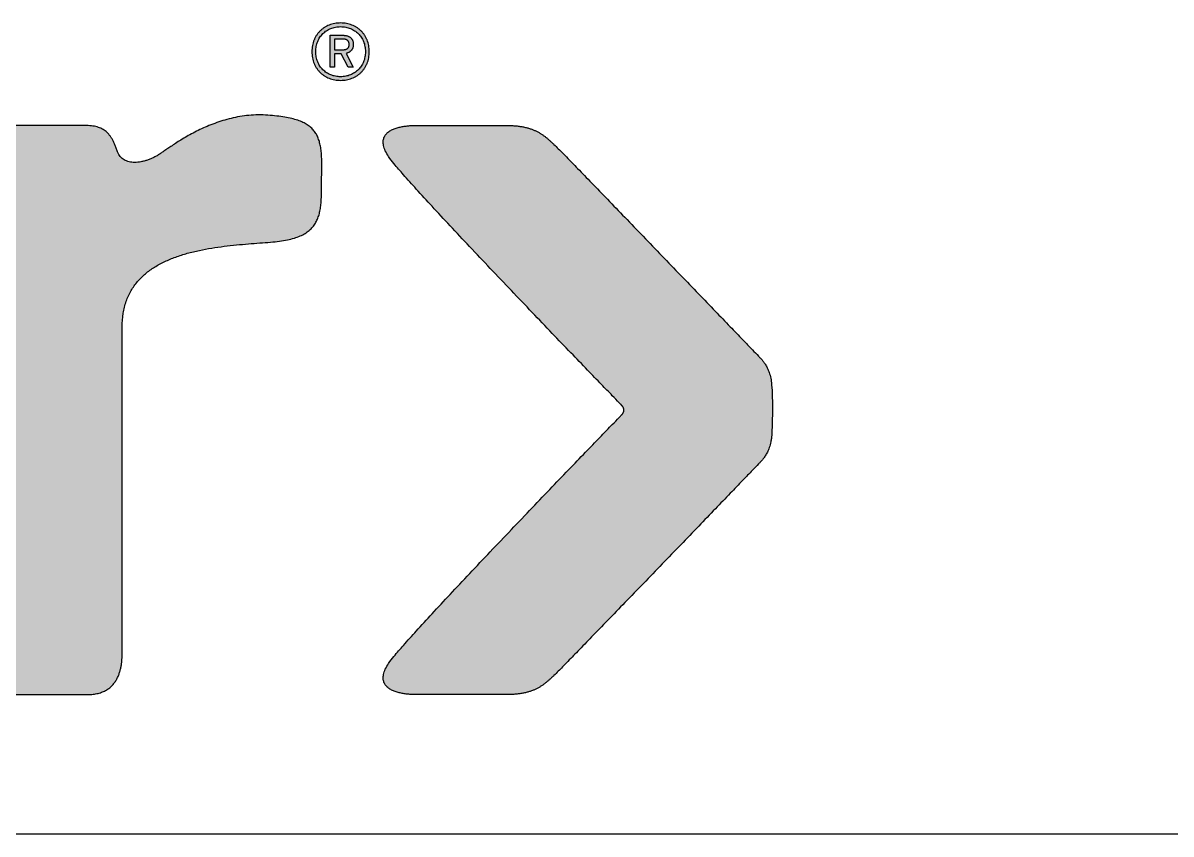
# Model space of a CAD drawing. Header units: millimetres. Extents: x -2404 to 6316, y -1750 to 2455.
# Drawn here: x 5592.4 to 5759.9, y -1170.7 to -1052.3 of the extents above; entities that cross this region are included whole.
import ezdxf

# ---------------------------------------------------------------- set-up
doc = ezdxf.new("R2010")
doc.units = ezdxf.units.MM
doc.header["$LTSCALE"] = 50
for name, color, linetype in [('CARIMBO', 7, 'Continuous'), ('CB', 7, 'Continuous'), ('logo', 10, 'Continuous')]:
    doc.layers.add(name, color=color, linetype=linetype)

# ---------------------------------------------------------------- blocks, each defined once
blk = doc.blocks.new('logo skr')
at = {"layer": 'logo'}
h = blk.add_hatch(color=7, dxfattribs=at)
edge = h.paths.add_edge_path()
edge.add_spline(control_points=[(11.2897, 4.9101), (11.2815, 4.9103), (11.2653, 4.9107), (11.2415, 4.9141), (11.2186, 4.9194), (11.1967, 4.9268), (11.1761, 4.936), (11.1567, 4.9472), (11.1386, 4.9601), (11.122, 4.9748), (11.107, 4.9911), (11.0937, 5.009), (11.0821, 5.0284), (11.0724, 5.0492), (11.0647, 5.0714), (11.0591, 5.0948), (11.0557, 5.1195), (11.0545, 5.1449), (11.0557, 5.1703), (11.0591, 5.1949), (11.0647, 5.2184), (11.0724, 5.2406), (11.0821, 5.2614), (11.0937, 5.2808), (11.107, 5.2987), (11.122, 5.315), (11.1386, 5.3296), (11.1567, 5.3426), (11.1761, 5.3537), (11.1967, 5.363), (11.2186, 5.3704), (11.2414, 5.3757), (11.2653, 5.379), (11.2897, 5.38), (11.3141, 5.379), (11.338, 5.3757), (11.3608, 5.3704), (11.3826, 5.363), (11.4033, 5.3537), (11.4227, 5.3426), (11.4408, 5.3296), (11.4574, 5.315), (11.4723, 5.2987), (11.4857, 5.2808), (11.4973, 5.2614), (11.507, 5.2406), (11.5146, 5.2184), (11.5203, 5.1949), (11.5237, 5.1703), (11.5249, 5.1449), (11.5237, 5.1195), (11.5203, 5.0948), (11.5147, 5.0714), (11.507, 5.0492), (11.4973, 5.0284), (11.4857, 5.009), (11.4724, 4.9911), (11.4573, 4.9748), (11.4408, 4.9601), (11.4227, 4.9472), (11.4033, 4.936), (11.3826, 4.9267), (11.3608, 4.9194), (11.33, 4.912), (11.3059, 4.9109), (11.2897, 4.9101)], knot_values=[0, 0, 0, 0, 0.024646, 0.048639, 0.072063, 0.095026, 0.117624, 0.139935, 0.162071, 0.184143, 0.206237, 0.228485, 0.250986, 0.27387, 0.297253, 0.321281, 0.346081, 0.371792, 0.397488, 0.422288, 0.446308, 0.469706, 0.492575, 0.515083, 0.537324, 0.559431, 0.581487, 0.603627, 0.625938, 0.648543, 0.671501, 0.694928, 0.718921, 0.743568, 0.768192, 0.792161, 0.815581, 0.838539, 0.861122, 0.883433, 0.905573, 0.927641, 0.949737, 0.971982, 0.994483, 1.017359, 1.040752, 1.064775, 1.089575, 1.115272, 1.140984, 1.165784, 1.189815, 1.213193, 1.236083, 1.258577, 1.280829, 1.302913, 1.324996, 1.347132, 1.369443, 1.39202, 1.414982, 1.438399, 1.48694, 1.48694, 1.48694, 1.48694], degree=3, periodic=0)
edge = h.paths.add_edge_path(flags=16)
edge.add_spline(control_points=[(11.2897, 5.3498), (11.2826, 5.3496), (11.2686, 5.3492), (11.248, 5.3462), (11.2283, 5.3416), (11.2094, 5.3351), (11.1915, 5.3269), (11.1748, 5.3171), (11.1592, 5.3058), (11.1448, 5.2929), (11.1319, 5.2786), (11.1203, 5.263), (11.1103, 5.2461), (11.1019, 5.2279), (11.0952, 5.2086), (11.0904, 5.1883), (11.0874, 5.1669), (11.0865, 5.1449), (11.0874, 5.1229), (11.0904, 5.1015), (11.0952, 5.0811), (11.1019, 5.0619), (11.1103, 5.0437), (11.1203, 5.0268), (11.1318, 5.0112), (11.1448, 4.9969), (11.1592, 4.984), (11.1748, 4.9727), (11.1915, 4.9628), (11.2094, 4.9547), (11.2283, 4.9482), (11.248, 4.9435), (11.2686, 4.9406), (11.2897, 4.9397), (11.3108, 4.9406), (11.3314, 4.9435), (11.3511, 4.9482), (11.37, 4.9547), (11.3879, 4.9628), (11.4046, 4.9727), (11.4202, 4.984), (11.4346, 4.9969), (11.4475, 5.0112), (11.4591, 5.0268), (11.4691, 5.0437), (11.4775, 5.0618), (11.4841, 5.0811), (11.489, 5.1015), (11.492, 5.1229), (11.493, 5.1449), (11.492, 5.1669), (11.489, 5.1883), (11.4841, 5.2086), (11.4775, 5.2279), (11.4691, 5.2461), (11.4591, 5.263), (11.4475, 5.2786), (11.4346, 5.2929), (11.4202, 5.3058), (11.4046, 5.3171), (11.3879, 5.3269), (11.37, 5.3351), (11.3511, 5.3415), (11.3245, 5.3481), (11.3037, 5.3491), (11.2897, 5.3498)], knot_values=[0, 0, 0, 0, 0.021282, 0.04201, 0.062272, 0.082142, 0.101733, 0.121089, 0.14033, 0.159517, 0.178759, 0.198128, 0.217723, 0.237632, 0.257977, 0.27884, 0.300347, 0.322598, 0.344865, 0.366372, 0.387243, 0.407573, 0.427489, 0.447078, 0.466447, 0.485682, 0.504875, 0.524116, 0.543476, 0.56306, 0.582936, 0.603195, 0.623923, 0.645205, 0.666463, 0.687175, 0.707419, 0.72731, 0.746879, 0.766246, 0.785488, 0.804686, 0.823911, 0.84328, 0.862869, 0.882791, 0.903113, 0.923988, 0.945495, 0.967763, 0.990014, 1.011522, 1.032388, 1.052725, 1.07264, 1.092236, 1.111605, 1.130836, 1.150029, 1.16927, 1.188633, 1.208209, 1.228095, 1.248341, 1.290266, 1.290266, 1.290266, 1.290266], degree=3, periodic=0)
edge = h.paths.add_edge_path(flags=0)
edge.add_line((11.3145, 5.2481), (11.3085, 5.2483))
edge.add_line((11.3085, 5.2483), (11.2396, 5.2483))
edge.add_line((11.2396, 5.2483), (11.2396, 5.1605))
edge.add_line((11.2396, 5.1605), (11.3046, 5.1605))
edge = h.paths.add_edge_path(flags=0)
edge.add_line((11.3406, 5.1324), (11.3339, 5.1306))
edge.add_line((11.3339, 5.1306), (11.3918, 5.0194))
edge.add_line((11.3918, 5.0194), (11.3515, 5.0194))
edge.add_line((11.3515, 5.0194), (11.2955, 5.128))
edge.add_line((11.2955, 5.128), (11.2396, 5.128))
edge.add_line((11.2396, 5.128), (11.2396, 5.0194))
edge.add_line((11.2396, 5.0194), (11.2051, 5.0194))
edge.add_line((11.2051, 5.0194), (11.2051, 5.2789))
edge.add_line((11.2051, 5.2789), (11.3105, 5.2789))
edge.add_spline(control_points=[(11.3105, 5.2789), (11.3134, 5.2788), (11.3191, 5.2787), (11.3274, 5.2779), (11.3355, 5.2765), (11.3432, 5.2745), (11.3505, 5.272), (11.3574, 5.2689), (11.3638, 5.2652), (11.3698, 5.2609), (11.3751, 5.2559), (11.3799, 5.2504), (11.384, 5.2442), (11.3875, 5.2374), (11.3903, 5.23), (11.3923, 5.2219), (11.3935, 5.2132), (11.3939, 5.2048), (11.3936, 5.197), (11.3928, 5.1901), (11.3915, 5.1836), (11.3896, 5.1773), (11.3873, 5.1714), (11.3845, 5.1659), (11.3813, 5.1607), (11.3776, 5.1558), (11.3734, 5.1513), (11.3689, 5.1472), (11.364, 5.1434), (11.3586, 5.14), (11.353, 5.1371), (11.3469, 5.1344), (11.3427, 5.1331), (11.3406, 5.1324)], knot_values=[0, 0, 0, 0, 0.008642, 0.017053, 0.02522, 0.033167, 0.040892, 0.048429, 0.055825, 0.063106, 0.07035, 0.077624, 0.085012, 0.092591, 0.100471, 0.108737, 0.117478, 0.126787, 0.133966, 0.140864, 0.147539, 0.154007, 0.160331, 0.166536, 0.172662, 0.178736, 0.184839, 0.190953, 0.19715, 0.203415, 0.209832, 0.216382, 0.223103, 0.223103, 0.223103, 0.223103], degree=3, periodic=0)
edge = h.paths.add_edge_path(flags=0)
edge.add_spline(control_points=[(11.3046, 5.1605), (11.3069, 5.1605), (11.3112, 5.1606), (11.3175, 5.1611), (11.3233, 5.1619), (11.3287, 5.163), (11.3337, 5.1645), (11.3382, 5.1663), (11.3422, 5.1685), (11.3459, 5.171), (11.3491, 5.1739), (11.3518, 5.1771), (11.3542, 5.1807), (11.356, 5.1847), (11.3575, 5.189), (11.3585, 5.1937), (11.3591, 5.1988), (11.3593, 5.204), (11.3591, 5.2093), (11.3585, 5.2143), (11.3575, 5.219), (11.356, 5.2233), (11.3541, 5.2273), (11.3519, 5.231), (11.3492, 5.2343), (11.3462, 5.2373), (11.3427, 5.2398), (11.3389, 5.2421), (11.3347, 5.244), (11.3301, 5.2456), (11.3252, 5.2468), (11.32, 5.2477), (11.3163, 5.248), (11.3145, 5.2481)], knot_values=[0, 0, 0, 0, 0.006726, 0.013013, 0.018879, 0.024378, 0.029515, 0.034351, 0.038927, 0.043333, 0.047581, 0.051803, 0.056047, 0.060421, 0.064953, 0.069744, 0.074822, 0.080259, 0.085571, 0.090596, 0.09535, 0.099902, 0.104283, 0.108562, 0.112784, 0.11701, 0.1213, 0.125723, 0.130307, 0.135101, 0.140146, 0.145464, 0.151079, 0.151079, 0.151079, 0.151079], degree=3, periodic=0)
h = blk.add_hatch(color=7, dxfattribs=at)
edge = h.paths.add_edge_path()
edge.add_spline(control_points=[(11.1374, 4.1624), (11.1373, 4.1809), (11.1372, 4.2167), (11.1358, 4.2682), (11.1327, 4.3158), (11.1274, 4.3595), (11.1193, 4.3995), (11.108, 4.4359), (11.0926, 4.469), (11.0727, 4.4987), (11.0477, 4.525), (11.0171, 4.548), (10.9807, 4.5677), (10.9378, 4.5846), (10.8881, 4.5986), (10.8309, 4.61), (10.7657, 4.6188), (10.6934, 4.6257), (10.617, 4.6284), (10.5404, 4.6244), (10.4663, 4.6147), (10.3948, 4.6002), (10.3261, 4.5815), (10.2604, 4.5593), (10.198, 4.5345), (10.139, 4.5077), (10.0837, 4.4797), (10.0321, 4.4512), (9.9847, 4.423), (9.9415, 4.3957), (9.9028, 4.3701), (9.8688, 4.347), (9.8397, 4.3269), (9.8136, 4.3095), (9.789, 4.2934), (9.7633, 4.2795), (9.7371, 4.2674), (9.7106, 4.2573), (9.6841, 4.2493), (9.6578, 4.2434), (9.632, 4.2398), (9.607, 4.2386), (9.5829, 4.2398), (9.5601, 4.2435), (9.5389, 4.2499), (9.5194, 4.2591), (9.502, 4.2712), (9.487, 4.2863), (9.4745, 4.3045), (9.4647, 4.3284), (9.4559, 4.3554), (9.4446, 4.3832), (9.433, 4.4084), (9.421, 4.431), (9.4082, 4.4511), (9.3946, 4.4689), (9.38, 4.4844), (9.3643, 4.4978), (9.3473, 4.5092), (9.3289, 4.5186), (9.309, 4.5262), (9.2874, 4.5322), (9.2641, 4.5365), (9.2389, 4.5395), (9.2117, 4.5411), (9.1805, 4.5415), (9.1467, 4.5414), (9.1115, 4.5414), (9.0779, 4.5414), (9.0455, 4.5414), (9.014, 4.5414), (8.983, 4.5414), (8.9523, 4.5414), (8.9216, 4.5414), (8.8904, 4.5414), (8.8586, 4.5414), (8.8257, 4.5414), (8.7914, 4.5414), (8.7555, 4.5414), (8.7176, 4.5415), (8.6774, 4.5413), (8.6358, 4.5419), (8.5946, 4.54), (8.5563, 4.5325), (8.5221, 4.5208), (8.4918, 4.5051), (8.4651, 4.4862), (8.4419, 4.4645), (8.4219, 4.4407), (8.4049, 4.4151), (8.3908, 4.3884), (8.3792, 4.3611), (8.3699, 4.3336), (8.3628, 4.3066), (8.3576, 4.2804), (8.3542, 4.2557), (8.3522, 4.2328), (8.3515, 4.1977), (8.3521, 4.1239), (8.3516, 3.9883), (8.3519, 3.7864), (8.3518, 3.5295), (8.3518, 3.2287), (8.3519, 2.8954), (8.3519, 2.5407), (8.3519, 2.176), (8.3519, 1.8125), (8.352, 1.4614), (8.352, 1.1341), (8.352, 0.8417), (8.3521, 0.5955), (8.3519, 0.4068), (8.3523, 0.2868), (8.3519, 0.2241), (8.3525, 0.195), (8.3544, 0.1721), (8.3577, 0.1472), (8.3627, 0.1209), (8.3696, 0.0937), (8.3787, 0.066), (8.39, 0.0385), (8.404, 0.0116), (8.4207, -0.0141), (8.4404, -0.0382), (8.4634, -0.0601), (8.49, -0.0791), (8.5201, -0.0949), (8.5543, -0.1068), (8.5924, -0.1143), (8.6337, -0.1162), (8.6759, -0.1157), (8.7173, -0.1158), (8.7571, -0.1158), (8.7955, -0.1158), (8.8326, -0.1158), (8.8687, -0.1158), (8.9041, -0.1158), (8.9388, -0.1158), (8.9731, -0.1158), (9.0073, -0.1158), (9.0415, -0.1158), (9.076, -0.1158), (9.1109, -0.1158), (9.1464, -0.1158), (9.1828, -0.1157), (9.2229, -0.1161), (9.2647, -0.1144), (9.3061, -0.107), (9.3426, -0.0953), (9.3743, -0.0796), (9.4017, -0.0607), (9.4248, -0.0389), (9.4442, -0.0149), (9.4601, 0.0108), (9.4729, 0.0376), (9.4829, 0.0651), (9.4905, 0.0928), (9.496, 0.12), (9.4997, 0.1465), (9.502, 0.1715), (9.5032, 0.1947), (9.5035, 0.2343), (9.5033, 0.2938), (9.5034, 0.3762), (9.5033, 0.4651), (9.5033, 0.5586), (9.5033, 0.6551), (9.5033, 0.7526), (9.5033, 0.8493), (9.5033, 0.9435), (9.5033, 1.0333), (9.5033, 1.117), (9.5033, 1.1926), (9.5033, 1.2585), (9.5033, 1.3127), (9.5033, 1.3535), (9.5033, 1.3791), (9.5033, 1.3962), (9.5033, 1.4198), (9.5033, 1.464), (9.5033, 1.5335), (9.5033, 1.6243), (9.5033, 1.7322), (9.5033, 1.8532), (9.5032, 1.9832), (9.5032, 2.1181), (9.5032, 2.2537), (9.5032, 2.386), (9.5032, 2.5109), (9.5032, 2.6244), (9.5032, 2.7222), (9.5032, 2.8003), (9.5033, 2.8547), (9.5031, 2.9201), (9.5082, 3.0011), (9.5334, 3.1018), (9.5736, 3.1898), (9.6275, 3.2655), (9.693, 3.33), (9.7682, 3.3842), (9.8516, 3.4292), (9.9416, 3.4662), (10.0366, 3.4961), (10.1352, 3.5199), (10.2358, 3.5385), (10.3368, 3.5529), (10.4367, 3.5639), (10.534, 3.5724), (10.6271, 3.5795), (10.7123, 3.5854), (10.7879, 3.5927), (10.853, 3.6037), (10.9095, 3.6179), (10.9581, 3.6355), (10.9993, 3.6565), (11.0337, 3.6809), (11.0618, 3.7088), (11.0841, 3.7398), (11.1013, 3.774), (11.114, 3.8112), (11.123, 3.8512), (11.1289, 3.8943), (11.1323, 3.9402), (11.134, 3.989), (11.1343, 4.0226), (11.1344, 4.0398)], knot_values=[0, 0, 0, 0, 0.027839, 0.053599, 0.077371, 0.099299, 0.119572, 0.138494, 0.15647, 0.174043, 0.191868, 0.210665, 0.231135, 0.253915, 0.279569, 0.308564, 0.341324, 0.378206, 0.417512, 0.455767, 0.493108, 0.52957, 0.56517, 0.599832, 0.63346, 0.665894, 0.69698, 0.726476, 0.75417, 0.779792, 0.803091, 0.823767, 0.841542, 0.85611, 0.870854, 0.885484, 0.899932, 0.914122, 0.927991, 0.941463, 0.954486, 0.967008, 0.979024, 0.990522, 1.001559, 1.012227, 1.022701, 1.033205, 1.044025, 1.055497, 1.071735, 1.086701, 1.100492, 1.113242, 1.125094, 1.136211, 1.146786, 1.157019, 1.167142, 1.177383, 1.187952, 1.199045, 1.210839, 1.223473, 1.237083, 1.251767, 1.270235, 1.287771, 1.304542, 1.320692, 1.336401, 1.351818, 1.367109, 1.382432, 1.397956, 1.41383, 1.43022, 1.447283, 1.465188, 1.484086, 1.504145, 1.525515, 1.546571, 1.565839, 1.583746, 1.600649, 1.616882, 1.632666, 1.648169, 1.663464, 1.678574, 1.693433, 1.707951, 1.72198, 1.735378, 1.747935, 1.75946, 1.769732, 1.800594, 1.870239, 1.973051, 2.103401, 2.255669, 2.424216, 2.603421, 2.787649, 2.971287, 3.148696, 3.314251, 3.462322, 3.587291, 3.683515, 3.745377, 3.767243, 3.777542, 3.7891, 3.801711, 3.815154, 3.829247, 3.843816, 3.858722, 3.873864, 3.889185, 3.904694, 3.920467, 3.936664, 3.953536, 3.971399, 3.990635, 4.011675, 4.033266, 4.053939, 4.073794, 4.092939, 4.111471, 4.129502, 4.147128, 4.164467, 4.181605, 4.198656, 4.215723, 4.232916, 4.250325, 4.268069, 4.286242, 4.304955, 4.328129, 4.348956, 4.367886, 4.385378, 4.401825, 4.417587, 4.432907, 4.447962, 4.462805, 4.477442, 4.491801, 4.505761, 4.519153, 4.531796, 4.543464, 4.553937, 4.591264, 4.632752, 4.677489, 4.724571, 4.773083, 4.822138, 4.870815, 4.918217, 4.96343, 5.005556, 5.043682, 5.07691, 5.104327, 5.125036, 5.138126, 5.142693, 5.150733, 5.1735, 5.208937, 5.255012, 5.309658, 5.370843, 5.436512, 5.50463, 5.573126, 5.639973, 5.703115, 5.760512, 5.810107, 5.849863, 5.877725, 5.89165, 5.947971, 5.998948, 6.046447, 6.0922, 6.137597, 6.18364, 6.230869, 6.279475, 6.329332, 6.380153, 6.431454, 6.482682, 6.53317, 6.582244, 6.629158, 6.673178, 6.710354, 6.743164, 6.77208, 6.797651, 6.820466, 6.841231, 6.86066, 6.879499, 6.898374, 6.917837, 6.938261, 6.959904, 6.982893, 7.007319, 7.033192, 7.033192, 7.033192, 7.033192], degree=3, periodic=0)
edge.add_line((11.1344, 4.0398), (11.1345, 4.0944))
edge.add_line((11.1345, 4.0944), (11.1374, 4.1624))
at = {"layer": 'logo', "linetype": 'Continuous', "lineweight": 0, "true_color": 0x007ac9}
h = blk.add_hatch(color=152, dxfattribs=at)
edge = h.paths.add_edge_path()
edge.add_spline(control_points=[(14.8159, 2.0357), (14.8204, 2.1638), (14.8253, 2.3012), (14.812, 2.4465), (14.8075, 2.4724), (14.8018, 2.4964), (14.7949, 2.5184), (14.7873, 2.5385), (14.7792, 2.5566), (14.7708, 2.5729), (14.7624, 2.5871), (14.7543, 2.5995), (14.7467, 2.61), (14.74, 2.6186), (14.7342, 2.6252), (14.7298, 2.63), (14.727, 2.6328), (14.7195, 2.64), (14.6969, 2.6647), (14.6472, 2.7153), (14.5701, 2.7961), (14.4688, 2.9013), (14.3485, 3.0265), (14.2134, 3.167), (14.0681, 3.318), (13.9172, 3.4748), (13.765, 3.6327), (13.6162, 3.7871), (13.4753, 3.9331), (13.3467, 4.0661), (13.235, 4.1814), (13.1448, 4.2742), (13.0804, 4.3398), (13.0407, 4.3801), (13.0163, 4.4027), (12.9981, 4.4193), (12.9799, 4.4349), (12.9615, 4.4497), (12.9426, 4.4635), (12.923, 4.4764), (12.9026, 4.4882), (12.881, 4.499), (12.858, 4.5087), (12.8335, 4.5172), (12.8071, 4.5244), (12.7787, 4.5305), (12.748, 4.5352), (12.7149, 4.5387), (12.679, 4.5408), (12.6397, 4.5413), (12.596, 4.5411), (12.5474, 4.5412), (12.4944, 4.5412), (12.4382, 4.5412), (12.3798, 4.5412), (12.3205, 4.5412), (12.2614, 4.5412), (12.2037, 4.5412), (12.1485, 4.5412), (12.097, 4.5412), (12.0502, 4.5412), (12.0095, 4.5412), (11.9759, 4.5412), (11.9506, 4.5411), (11.9347, 4.5412), (11.9258, 4.5411), (11.918, 4.5415), (11.9054, 4.5416), (11.8858, 4.5413), (11.8609, 4.5402), (11.832, 4.5377), (11.8007, 4.5334), (11.7684, 4.5269), (11.7366, 4.5176), (11.7067, 4.5052), (11.68, 4.489), (11.6581, 4.4683), (11.6427, 4.4422), (11.6361, 4.4102), (11.6402, 4.3729), (11.6556, 4.3302), (11.6839, 4.2802), (11.7356, 4.2162), (11.8115, 4.1281), (11.9157, 4.0121), (12.043, 3.8732), (12.1886, 3.7165), (12.3475, 3.5472), (12.5148, 3.3701), (12.6854, 3.1905), (12.8544, 3.0133), (13.0169, 2.8437), (13.1677, 2.6865), (13.3022, 2.547), (13.4144, 2.4296), (13.502, 2.3414), (13.5543, 2.2828), (13.5826, 2.2585), (13.5885, 2.2501), (13.5893, 2.2491), (13.5904, 2.2479), (13.5917, 2.2464), (13.5932, 2.2446), (13.5947, 2.2426), (13.5964, 2.2404), (13.5981, 2.238), (13.5997, 2.2353), (13.6013, 2.2325), (13.6028, 2.2295), (13.6041, 2.2264), (13.6052, 2.223), (13.6061, 2.2196), (13.6066, 2.216), (13.6069, 2.2123), (13.6066, 2.2085), (13.606, 2.2048), (13.605, 2.2011), (13.6038, 2.1976), (13.6023, 2.1942), (13.6007, 2.1909), (13.599, 2.1878), (13.5972, 2.1849), (13.5954, 2.1822), (13.5937, 2.1799), (13.5921, 2.1778), (13.5906, 2.176), (13.5894, 2.1746), (13.5885, 2.1735), (13.5879, 2.1729), (13.5808, 2.1659), (13.5556, 2.1392), (13.5006, 2.0829), (13.4146, 1.9935), (13.3018, 1.8767), (13.1675, 1.7372), (13.0167, 1.5801), (12.8544, 1.4105), (12.6854, 1.2334), (12.5148, 1.0539), (12.3476, 0.877), (12.1887, 0.7078), (12.0432, 0.5512), (11.9159, 0.4124), (11.8117, 0.2965), (11.7357, 0.2085), (11.684, 0.1447), (11.6556, 0.0949), (11.6401, 0.0523), (11.6361, 0.0151), (11.6427, -0.0167), (11.6581, -0.0428), (11.6801, -0.0635), (11.7067, -0.0798), (11.7366, -0.0922), (11.7684, -0.1015), (11.8007, -0.1081), (11.832, -0.1125), (11.8609, -0.1151), (11.8858, -0.1164), (11.9054, -0.1166), (11.918, -0.1166), (11.9258, -0.1163), (11.9347, -0.1164), (11.9506, -0.1163), (11.9759, -0.1163), (12.0095, -0.1163), (12.0502, -0.1163), (12.097, -0.1163), (12.1485, -0.1163), (12.2037, -0.1163), (12.2614, -0.1163), (12.3205, -0.1163), (12.3798, -0.1163), (12.4382, -0.1163), (12.4944, -0.1163), (12.5474, -0.1163), (12.596, -0.1163), (12.6397, -0.1164), (12.679, -0.1159), (12.7149, -0.1138), (12.748, -0.1104), (12.7786, -0.1056), (12.807, -0.0995), (12.8333, -0.0922), (12.8578, -0.0837), (12.8807, -0.074), (12.9022, -0.0632), (12.9226, -0.0513), (12.9421, -0.0384), (12.9609, -0.0245), (12.9793, -0.0096), (12.9974, 0.0061), (13.0156, 0.0227), (13.0401, 0.0457), (13.0803, 0.0864), (13.1453, 0.1526), (13.236, 0.2458), (13.3479, 0.3613), (13.4767, 0.4944), (13.6177, 0.6403), (13.7665, 0.7945), (13.9185, 0.9522), (14.0694, 1.1088), (14.2145, 1.2595), (14.3494, 1.3996), (14.4695, 1.5245), (14.5706, 1.6293), (14.6475, 1.71), (14.6972, 1.7603), (14.7196, 1.7852), (14.7272, 1.7922), (14.73, 1.7951), (14.7344, 1.7998), (14.7402, 1.8065), (14.747, 1.815), (14.7546, 1.8255), (14.7627, 1.8379), (14.7711, 1.8522), (14.7795, 1.8685), (14.7877, 1.8867), (14.7953, 1.9068), (14.8021, 1.9288), (14.8079, 1.9528), (14.8142, 1.9885), (14.8152, 2.0165), (14.8159, 2.0357)], knot_values=[0, 0, 0, 0, 0.383609, 0.411512, 0.437719, 0.462315, 0.485333, 0.506804, 0.526703, 0.544988, 0.56159, 0.576434, 0.589397, 0.60036, 0.609174, 0.615699, 0.619741, 0.621128, 0.64695, 0.72007, 0.833965, 0.982108, 1.157972, 1.355019, 1.56674, 1.786595, 2.00807, 2.224636, 2.429763, 2.616922, 2.779587, 2.911255, 3.005377, 3.055437, 3.080701, 3.105248, 3.129214, 3.152758, 3.176086, 3.199397, 3.222931, 3.246957, 3.271756, 3.297609, 3.324835, 3.353746, 3.384652, 3.417865, 3.453676, 3.492375, 3.5358, 3.584777, 3.638163, 3.694793, 3.753541, 3.813218, 3.87269, 3.930793, 3.986399, 4.03832, 4.08543, 4.126548, 4.160548, 4.186249, 4.202525, 4.208194, 4.212905, 4.226017, 4.246042, 4.271486, 4.300929, 4.332964, 4.366273, 4.399649, 4.432164, 4.463164, 4.492704, 4.521807, 4.552772, 4.588735, 4.632948, 4.688237, 4.760418, 4.879092, 5.037332, 5.228093, 5.444321, 5.678923, 5.924823, 6.174932, 6.422172, 6.659438, 6.87965, 7.075727, 7.240572, 7.367096, 7.448213, 7.476824, 7.477692, 7.478976, 7.480634, 7.482633, 7.484931, 7.487493, 7.490268, 7.493232, 7.496358, 7.499606, 7.502955, 7.506385, 7.509884, 7.513438, 7.517061, 7.520752, 7.524546, 7.528327, 7.532112, 7.535875, 7.539622, 7.543284, 7.546852, 7.550256, 7.553478, 7.556443, 7.55911, 7.561405, 7.563314, 7.564725, 7.565623, 7.565923, 7.594534, 7.675601, 7.80207, 7.966814, 8.162791, 8.382891, 8.62004, 8.867139, 9.117141, 9.362917, 9.597417, 9.813532, 10.004228, 10.162401, 10.281045, 10.353199, 10.408289, 10.452308, 10.488146, 10.519034, 10.548116, 10.577657, 10.608681, 10.641212, 10.674615, 10.707943, 10.739992, 10.769441, 10.79489, 10.814916, 10.828027, 10.832739, 10.838408, 10.854684, 10.880384, 10.914384, 10.955502, 11.002613, 11.054534, 11.11014, 11.168243, 11.227715, 11.287392, 11.34614, 11.40277, 11.456156, 11.505132, 11.548558, 11.587249, 11.623044, 11.656218, 11.687099, 11.715966, 11.743157, 11.768968, 11.793726, 11.817707, 11.841214, 11.864498, 11.887822, 11.911352, 11.935323, 11.959882, 11.985188, 12.036323, 12.131257, 12.263476, 12.426508, 12.613822, 12.818952, 13.035383, 13.256633, 13.476164, 13.687526, 13.884193, 14.059683, 14.207474, 14.321089, 14.394024, 14.419791, 14.421173, 14.425226, 14.431744, 14.440592, 14.45157, 14.464559, 14.479416, 14.496064, 14.514367, 14.534297, 14.555781, 14.578851, 14.603466, 14.629714, 14.687365, 14.687365, 14.687365, 14.687365], degree=3, periodic=1)
at = {"layer": 'logo', "color": 7}
for p, q in [((11.2051, 5.0194), (11.2051, 5.2789)), ((11.2051, 5.2789), (11.3105, 5.2789)), ((11.3085, 5.2483), (11.2396, 5.2483)), ((11.2396, 5.2483), (11.2396, 5.1605)), ((11.3145, 5.2481), (11.3085, 5.2483)), ((11.2396, 5.1605), (11.3046, 5.1605)), ((11.2955, 5.128), (11.2396, 5.128)), ((11.2396, 5.128), (11.2396, 5.0194)), ((11.3515, 5.0194), (11.2955, 5.128)), ((11.3406, 5.1324), (11.3339, 5.1306)), ((11.3339, 5.1306), (11.3918, 5.0194)), ((11.2396, 5.0194), (11.2051, 5.0194)), ((11.3918, 5.0194), (11.3515, 5.0194)), ((11.1345, 4.0944), (11.1374, 4.1624)), ((11.1344, 4.0398), (11.1345, 4.0944))]:
    blk.add_line(p, q, dxfattribs=at)
for points, knots in [([(11.2897, 4.9101), (11.2815, 4.9103), (11.2653, 4.9107), (11.2415, 4.9141), (11.2186, 4.9194), (11.1967, 4.9268), (11.1761, 4.936), (11.1567, 4.9472), (11.1386, 4.9601), (11.122, 4.9748), (11.107, 4.9911), (11.0937, 5.009), (11.0821, 5.0284), (11.0724, 5.0492), (11.0647, 5.0714), (11.0591, 5.0948), (11.0557, 5.1195), (11.0545, 5.1449), (11.0557, 5.1703), (11.0591, 5.1949), (11.0647, 5.2184), (11.0724, 5.2406), (11.0821, 5.2614), (11.0937, 5.2808), (11.107, 5.2987), (11.122, 5.315), (11.1386, 5.3296), (11.1567, 5.3426), (11.1761, 5.3537), (11.1967, 5.363), (11.2186, 5.3704), (11.2414, 5.3757), (11.2653, 5.379), (11.2897, 5.38), (11.3141, 5.379), (11.338, 5.3757), (11.3608, 5.3704), (11.3826, 5.363), (11.4033, 5.3537), (11.4227, 5.3426), (11.4408, 5.3296), (11.4574, 5.315), (11.4723, 5.2987), (11.4857, 5.2808), (11.4973, 5.2614), (11.507, 5.2406), (11.5146, 5.2184), (11.5203, 5.1949), (11.5237, 5.1703), (11.5249, 5.1449), (11.5237, 5.1195), (11.5203, 5.0948), (11.5147, 5.0714), (11.507, 5.0492), (11.4973, 5.0284), (11.4857, 5.009), (11.4724, 4.9911), (11.4573, 4.9748), (11.4408, 4.9601), (11.4227, 4.9472), (11.4033, 4.936), (11.3826, 4.9267), (11.3608, 4.9194), (11.33, 4.912), (11.3059, 4.9109), (11.2897, 4.9101)], [0, 0, 0, 0, 0.024646, 0.048639, 0.072063, 0.095026, 0.117624, 0.139935, 0.162071, 0.184143, 0.206237, 0.228485, 0.250986, 0.27387, 0.297253, 0.321281, 0.346081, 0.371792, 0.397488, 0.422288, 0.446308, 0.469706, 0.492575, 0.515083, 0.537324, 0.559431, 0.581487, 0.603627, 0.625938, 0.648543, 0.671501, 0.694928, 0.718921, 0.743568, 0.768192, 0.792161, 0.815581, 0.838539, 0.861122, 0.883433, 0.905573, 0.927641, 0.949737, 0.971982, 0.994483, 1.017359, 1.040752, 1.064775, 1.089575, 1.115272, 1.140984, 1.165784, 1.189815, 1.213193, 1.236083, 1.258577, 1.280829, 1.302913, 1.324996, 1.347132, 1.369443, 1.39202, 1.414982, 1.438399, 1.48694, 1.48694, 1.48694, 1.48694]), ([(11.2897, 5.3498), (11.2826, 5.3496), (11.2686, 5.3492), (11.248, 5.3462), (11.2283, 5.3416), (11.2094, 5.3351), (11.1915, 5.3269), (11.1748, 5.3171), (11.1592, 5.3058), (11.1448, 5.2929), (11.1319, 5.2786), (11.1203, 5.263), (11.1103, 5.2461), (11.1019, 5.2279), (11.0952, 5.2086), (11.0904, 5.1883), (11.0874, 5.1669), (11.0865, 5.1449), (11.0874, 5.1229), (11.0904, 5.1015), (11.0952, 5.0811), (11.1019, 5.0619), (11.1103, 5.0437), (11.1203, 5.0268), (11.1318, 5.0112), (11.1448, 4.9969), (11.1592, 4.984), (11.1748, 4.9727), (11.1915, 4.9628), (11.2094, 4.9547), (11.2283, 4.9482), (11.248, 4.9435), (11.2686, 4.9406), (11.2897, 4.9397), (11.3108, 4.9406), (11.3314, 4.9435), (11.3511, 4.9482), (11.37, 4.9547), (11.3879, 4.9628), (11.4046, 4.9727), (11.4202, 4.984), (11.4346, 4.9969), (11.4475, 5.0112), (11.4591, 5.0268), (11.4691, 5.0437), (11.4775, 5.0618), (11.4841, 5.0811), (11.489, 5.1015), (11.492, 5.1229), (11.493, 5.1449), (11.492, 5.1669), (11.489, 5.1883), (11.4841, 5.2086), (11.4775, 5.2279), (11.4691, 5.2461), (11.4591, 5.263), (11.4475, 5.2786), (11.4346, 5.2929), (11.4202, 5.3058), (11.4046, 5.3171), (11.3879, 5.3269), (11.37, 5.3351), (11.3511, 5.3415), (11.3245, 5.3481), (11.3037, 5.3491), (11.2897, 5.3498)], [0, 0, 0, 0, 0.021282, 0.04201, 0.062272, 0.082142, 0.101733, 0.121089, 0.14033, 0.159517, 0.178759, 0.198128, 0.217723, 0.237632, 0.257977, 0.27884, 0.300347, 0.322598, 0.344865, 0.366372, 0.387243, 0.407573, 0.427489, 0.447078, 0.466447, 0.485682, 0.504875, 0.524116, 0.543476, 0.56306, 0.582936, 0.603195, 0.623923, 0.645205, 0.666463, 0.687175, 0.707419, 0.72731, 0.746879, 0.766246, 0.785488, 0.804686, 0.823911, 0.84328, 0.862869, 0.882791, 0.903113, 0.923988, 0.945495, 0.967763, 0.990014, 1.011522, 1.032388, 1.052725, 1.07264, 1.092236, 1.111605, 1.130836, 1.150029, 1.16927, 1.188633, 1.208209, 1.228095, 1.248341, 1.290266, 1.290266, 1.290266, 1.290266]), ([(11.3105, 5.2789), (11.3134, 5.2788), (11.3191, 5.2787), (11.3274, 5.2779), (11.3355, 5.2765), (11.3432, 5.2745), (11.3505, 5.272), (11.3574, 5.2689), (11.3638, 5.2652), (11.3698, 5.2609), (11.3751, 5.2559), (11.3799, 5.2504), (11.384, 5.2442), (11.3875, 5.2374), (11.3903, 5.23), (11.3923, 5.2219), (11.3935, 5.2132), (11.3939, 5.2048), (11.3936, 5.197), (11.3928, 5.1901), (11.3915, 5.1836), (11.3896, 5.1773), (11.3873, 5.1714), (11.3845, 5.1659), (11.3813, 5.1607), (11.3776, 5.1558), (11.3734, 5.1513), (11.3689, 5.1472), (11.364, 5.1434), (11.3586, 5.14), (11.353, 5.1371), (11.3469, 5.1344), (11.3427, 5.1331), (11.3406, 5.1324)], [0, 0, 0, 0, 0.0086424, 0.0170533, 0.0252203, 0.0331668, 0.0408915, 0.0484293, 0.0558247, 0.0631056, 0.0703495, 0.0776244, 0.0850124, 0.0925909, 0.1004714, 0.1087367, 0.1174781, 0.1267874, 0.1339662, 0.1408635, 0.1475392, 0.1540073, 0.1603312, 0.1665359, 0.1726621, 0.1787363, 0.1848386, 0.1909531, 0.1971501, 0.2034151, 0.2098325, 0.2163823, 0.2231031, 0.2231031, 0.2231031, 0.2231031]), ([(11.3046, 5.1605), (11.3069, 5.1605), (11.3112, 5.1606), (11.3175, 5.1611), (11.3233, 5.1619), (11.3287, 5.163), (11.3337, 5.1645), (11.3382, 5.1663), (11.3422, 5.1685), (11.3459, 5.171), (11.3491, 5.1739), (11.3518, 5.1771), (11.3542, 5.1807), (11.356, 5.1847), (11.3575, 5.189), (11.3585, 5.1937), (11.3591, 5.1988), (11.3593, 5.204), (11.3591, 5.2093), (11.3585, 5.2143), (11.3575, 5.219), (11.356, 5.2233), (11.3541, 5.2273), (11.3519, 5.231), (11.3492, 5.2343), (11.3462, 5.2373), (11.3427, 5.2398), (11.3389, 5.2421), (11.3347, 5.244), (11.3301, 5.2456), (11.3252, 5.2468), (11.32, 5.2477), (11.3163, 5.248), (11.3145, 5.2481)], [0, 0, 0, 0, 0.0067261, 0.0130128, 0.018879, 0.0243785, 0.0295153, 0.0343508, 0.038927, 0.0433328, 0.0475807, 0.0518032, 0.0560469, 0.0604211, 0.0649529, 0.0697442, 0.0748218, 0.080259, 0.0855707, 0.0905956, 0.0953501, 0.0999018, 0.1042834, 0.1085619, 0.1127835, 0.1170098, 0.1212995, 0.1257234, 0.1303072, 0.1351008, 0.1401464, 0.1454641, 0.1510795, 0.1510795, 0.1510795, 0.1510795]), ([(11.1374, 4.1624), (11.1373, 4.1809), (11.1372, 4.2167), (11.1358, 4.2682), (11.1327, 4.3158), (11.1274, 4.3595), (11.1193, 4.3995), (11.108, 4.4359), (11.0926, 4.469), (11.0727, 4.4987), (11.0477, 4.525), (11.0171, 4.548), (10.9807, 4.5677), (10.9378, 4.5846), (10.8881, 4.5986), (10.8309, 4.61), (10.7657, 4.6188), (10.6934, 4.6257), (10.617, 4.6284), (10.5404, 4.6244), (10.4663, 4.6147), (10.3948, 4.6002), (10.3261, 4.5815), (10.2604, 4.5593), (10.198, 4.5345), (10.139, 4.5077), (10.0837, 4.4797), (10.0321, 4.4512), (9.9847, 4.423), (9.9415, 4.3957), (9.9028, 4.3701), (9.8688, 4.347), (9.8397, 4.3269), (9.8136, 4.3095), (9.789, 4.2934), (9.7633, 4.2795), (9.7371, 4.2674), (9.7106, 4.2573), (9.6841, 4.2493), (9.6578, 4.2434), (9.632, 4.2398), (9.607, 4.2386), (9.5829, 4.2398), (9.5601, 4.2435), (9.5389, 4.2499), (9.5194, 4.2591), (9.502, 4.2712), (9.487, 4.2863), (9.4745, 4.3045), (9.4647, 4.3284), (9.4559, 4.3554), (9.4446, 4.3832), (9.433, 4.4084), (9.421, 4.431), (9.4082, 4.4511), (9.3946, 4.4689), (9.38, 4.4844), (9.3643, 4.4978), (9.3473, 4.5092), (9.3289, 4.5186), (9.309, 4.5262), (9.2874, 4.5322), (9.2641, 4.5365), (9.2389, 4.5395), (9.2117, 4.5411), (9.1805, 4.5415), (9.1467, 4.5414), (9.1115, 4.5414), (9.0779, 4.5414), (9.0455, 4.5414), (9.014, 4.5414), (8.983, 4.5414), (8.9523, 4.5414), (8.9216, 4.5414), (8.8904, 4.5414), (8.8586, 4.5414), (8.8257, 4.5414), (8.7914, 4.5414), (8.7555, 4.5414), (8.7176, 4.5415), (8.6774, 4.5413), (8.6358, 4.5419), (8.5946, 4.54), (8.5563, 4.5325), (8.5221, 4.5208), (8.4918, 4.5051), (8.4651, 4.4862), (8.4419, 4.4645), (8.4219, 4.4407), (8.4049, 4.4151), (8.3908, 4.3884), (8.3792, 4.3611), (8.3699, 4.3336), (8.3628, 4.3066), (8.3576, 4.2804), (8.3542, 4.2557), (8.3522, 4.2328), (8.3515, 4.1977), (8.3521, 4.1239), (8.3516, 3.9883), (8.3519, 3.7864), (8.3518, 3.5295), (8.3518, 3.2287), (8.3519, 2.8954), (8.3519, 2.5407), (8.3519, 2.176), (8.3519, 1.8125), (8.352, 1.4614), (8.352, 1.1341), (8.352, 0.8417), (8.3521, 0.5955), (8.3519, 0.4068), (8.3523, 0.2868), (8.3519, 0.2241), (8.3525, 0.195), (8.3544, 0.1721), (8.3577, 0.1472), (8.3627, 0.1209), (8.3696, 0.0937), (8.3787, 0.066), (8.39, 0.0385), (8.404, 0.0116), (8.4207, -0.0141), (8.4404, -0.0382), (8.4634, -0.0601), (8.49, -0.0791), (8.5201, -0.0949), (8.5543, -0.1068), (8.5924, -0.1143), (8.6337, -0.1162), (8.6759, -0.1157), (8.7173, -0.1158), (8.7571, -0.1158), (8.7955, -0.1158), (8.8326, -0.1158), (8.8687, -0.1158), (8.9041, -0.1158), (8.9388, -0.1158), (8.9731, -0.1158), (9.0073, -0.1158), (9.0415, -0.1158), (9.076, -0.1158), (9.1109, -0.1158), (9.1464, -0.1158), (9.1828, -0.1157), (9.2229, -0.1161), (9.2647, -0.1144), (9.3061, -0.107), (9.3426, -0.0953), (9.3743, -0.0796), (9.4017, -0.0607), (9.4248, -0.0389), (9.4442, -0.0149), (9.4601, 0.0108), (9.4729, 0.0376), (9.4829, 0.0651), (9.4905, 0.0928), (9.496, 0.12), (9.4997, 0.1465), (9.502, 0.1715), (9.5032, 0.1947), (9.5035, 0.2343), (9.5033, 0.2938), (9.5034, 0.3762), (9.5033, 0.4651), (9.5033, 0.5586), (9.5033, 0.6551), (9.5033, 0.7526), (9.5033, 0.8493), (9.5033, 0.9435), (9.5033, 1.0333), (9.5033, 1.117), (9.5033, 1.1926), (9.5033, 1.2585), (9.5033, 1.3127), (9.5033, 1.3535), (9.5033, 1.3791), (9.5033, 1.3962), (9.5033, 1.4198), (9.5033, 1.464), (9.5033, 1.5335), (9.5033, 1.6243), (9.5033, 1.7322), (9.5033, 1.8532), (9.5032, 1.9832), (9.5032, 2.1181), (9.5032, 2.2537), (9.5032, 2.386), (9.5032, 2.5109), (9.5032, 2.6244), (9.5032, 2.7222), (9.5032, 2.8003), (9.5033, 2.8547), (9.5031, 2.9201), (9.5082, 3.0011), (9.5334, 3.1018), (9.5736, 3.1898), (9.6275, 3.2655), (9.693, 3.33), (9.7682, 3.3842), (9.8516, 3.4292), (9.9416, 3.4662), (10.0366, 3.4961), (10.1352, 3.5199), (10.2358, 3.5385), (10.3368, 3.5529), (10.4367, 3.5639), (10.534, 3.5724), (10.6271, 3.5795), (10.7123, 3.5854), (10.7879, 3.5927), (10.853, 3.6037), (10.9095, 3.6179), (10.9581, 3.6355), (10.9993, 3.6565), (11.0337, 3.6809), (11.0618, 3.7088), (11.0841, 3.7398), (11.1013, 3.774), (11.114, 3.8112), (11.123, 3.8512), (11.1289, 3.8943), (11.1323, 3.9402), (11.134, 3.989), (11.1343, 4.0226), (11.1344, 4.0398)], [0, 0, 0, 0, 0.055679, 0.107199, 0.154743, 0.198598, 0.239144, 0.276987, 0.31294, 0.348085, 0.383737, 0.42133, 0.46227, 0.50783, 0.559139, 0.617128, 0.682647, 0.756412, 0.835024, 0.911535, 0.986216, 1.059141, 1.130341, 1.199664, 1.26692, 1.331789, 1.393959, 1.452953, 1.508339, 1.559584, 1.606182, 1.647535, 1.683084, 1.712219, 1.741708, 1.770968, 1.799864, 1.828245, 1.855983, 1.882926, 1.908972, 1.934015, 1.958048, 1.981045, 2.003118, 2.024454, 2.045402, 2.066409, 2.08805, 2.110994, 2.143471, 2.173403, 2.200985, 2.226484, 2.250187, 2.272422, 2.293571, 2.314038, 2.334285, 2.354766, 2.375904, 2.398089, 2.421678, 2.446947, 2.474166, 2.503534, 2.540471, 2.575542, 2.609085, 2.641384, 2.672801, 2.703636, 2.734219, 2.764864, 2.795912, 2.82766, 2.860439, 2.894565, 2.930376, 2.968171, 3.00829, 3.05103, 3.093141, 3.131678, 3.167491, 3.201299, 3.233764, 3.265331, 3.296338, 3.326928, 3.357148, 3.386866, 3.415902, 3.44396, 3.470756, 3.49587, 3.518919, 3.539463, 3.601188, 3.740479, 3.946101, 4.206802, 4.511337, 4.848432, 5.206841, 5.575298, 5.942573, 6.297392, 6.628503, 6.924644, 7.174581, 7.36703, 7.490755, 7.534487, 7.555085, 7.578199, 7.603421, 7.630309, 7.658494, 7.687633, 7.717444, 7.747729, 7.77837, 7.809388, 7.840934, 7.873328, 7.907072, 7.942798, 7.981271, 8.023351, 8.066532, 8.107878, 8.147587, 8.185878, 8.222941, 8.259004, 8.294256, 8.328934, 8.363209, 8.397311, 8.431445, 8.465831, 8.50065, 8.536138, 8.572485, 8.60991, 8.656258, 8.697912, 8.735771, 8.770756, 8.803649, 8.835174, 8.865814, 8.895924, 8.92561, 8.954883, 8.983601, 9.011522, 9.038307, 9.063593, 9.086928, 9.107875, 9.182528, 9.265505, 9.354977, 9.449143, 9.546166, 9.644276, 9.741631, 9.836434, 9.926859, 10.011111, 10.087363, 10.15382, 10.208654, 10.250072, 10.276253, 10.285387, 10.301465, 10.347001, 10.417875, 10.510024, 10.619316, 10.741686, 10.873024, 11.009261, 11.146253, 11.279946, 11.406229, 11.521024, 11.620213, 11.699725, 11.75545, 11.7833, 11.895942, 11.997895, 12.092894, 12.1844, 12.275195, 12.367281, 12.461739, 12.558951, 12.658664, 12.760305, 12.862908, 12.965363, 13.066341, 13.164487, 13.258315, 13.346357, 13.420709, 13.486328, 13.54416, 13.595301, 13.640932, 13.682463, 13.721321, 13.758998, 13.796748, 13.835674, 13.876522, 13.919808, 13.965786, 14.014639, 14.066383, 14.066383, 14.066383, 14.066383])]:
    blk.add_open_spline(points, degree=3, knots=knots, dxfattribs=at)
at = {"layer": 'logo', "color": 152, "true_color": 0x007ac9}
blk.add_open_spline([(14.8159, 2.0357), (14.8204, 2.1638), (14.8253, 2.3012), (14.812, 2.4465), (14.8075, 2.4724), (14.8018, 2.4964), (14.7949, 2.5184), (14.7873, 2.5385), (14.7792, 2.5566), (14.7708, 2.5729), (14.7624, 2.5871), (14.7543, 2.5995), (14.7467, 2.61), (14.74, 2.6186), (14.7342, 2.6252), (14.7298, 2.63), (14.727, 2.6328), (14.7195, 2.64), (14.6969, 2.6647), (14.6472, 2.7153), (14.5701, 2.7961), (14.4688, 2.9013), (14.3485, 3.0265), (14.2134, 3.167), (14.0681, 3.318), (13.9172, 3.4748), (13.765, 3.6327), (13.6162, 3.7871), (13.4753, 3.9331), (13.3467, 4.0661), (13.235, 4.1814), (13.1448, 4.2742), (13.0804, 4.3398), (13.0407, 4.3801), (13.0163, 4.4027), (12.9981, 4.4193), (12.9799, 4.4349), (12.9615, 4.4497), (12.9426, 4.4635), (12.923, 4.4764), (12.9026, 4.4882), (12.881, 4.499), (12.858, 4.5087), (12.8335, 4.5172), (12.8071, 4.5244), (12.7787, 4.5305), (12.748, 4.5352), (12.7149, 4.5387), (12.679, 4.5408), (12.6397, 4.5413), (12.596, 4.5411), (12.5474, 4.5412), (12.4944, 4.5412), (12.4382, 4.5412), (12.3798, 4.5412), (12.3205, 4.5412), (12.2614, 4.5412), (12.2037, 4.5412), (12.1485, 4.5412), (12.097, 4.5412), (12.0502, 4.5412), (12.0095, 4.5412), (11.9759, 4.5412), (11.9506, 4.5411), (11.9347, 4.5412), (11.9258, 4.5411), (11.918, 4.5415), (11.9054, 4.5416), (11.8858, 4.5413), (11.8609, 4.5402), (11.832, 4.5377), (11.8007, 4.5334), (11.7684, 4.5269), (11.7366, 4.5176), (11.7067, 4.5052), (11.68, 4.489), (11.6581, 4.4683), (11.6427, 4.4422), (11.6361, 4.4102), (11.6402, 4.3729), (11.6556, 4.3302), (11.6839, 4.2802), (11.7356, 4.2162), (11.8115, 4.1281), (11.9157, 4.0121), (12.043, 3.8732), (12.1886, 3.7165), (12.3475, 3.5472), (12.5148, 3.3701), (12.6854, 3.1905), (12.8544, 3.0133), (13.0169, 2.8437), (13.1677, 2.6865), (13.3022, 2.547), (13.4144, 2.4296), (13.502, 2.3414), (13.5543, 2.2828), (13.5826, 2.2585), (13.5885, 2.2501), (13.5893, 2.2491), (13.5904, 2.2479), (13.5917, 2.2464), (13.5932, 2.2446), (13.5947, 2.2426), (13.5964, 2.2404), (13.5981, 2.238), (13.5997, 2.2353), (13.6013, 2.2325), (13.6028, 2.2295), (13.6041, 2.2264), (13.6052, 2.223), (13.6061, 2.2196), (13.6066, 2.216), (13.6069, 2.2123), (13.6066, 2.2085), (13.606, 2.2048), (13.605, 2.2011), (13.6038, 2.1976), (13.6023, 2.1942), (13.6007, 2.1909), (13.599, 2.1878), (13.5972, 2.1849), (13.5954, 2.1822), (13.5937, 2.1799), (13.5921, 2.1778), (13.5906, 2.176), (13.5894, 2.1746), (13.5885, 2.1735), (13.5879, 2.1729), (13.5808, 2.1659), (13.5556, 2.1392), (13.5006, 2.0829), (13.4146, 1.9935), (13.3018, 1.8767), (13.1675, 1.7372), (13.0167, 1.5801), (12.8544, 1.4105), (12.6854, 1.2334), (12.5148, 1.0539), (12.3476, 0.877), (12.1887, 0.7078), (12.0432, 0.5512), (11.9159, 0.4124), (11.8117, 0.2965), (11.7357, 0.2085), (11.684, 0.1447), (11.6556, 0.0949), (11.6401, 0.0523), (11.6361, 0.0151), (11.6427, -0.0167), (11.6581, -0.0428), (11.6801, -0.0635), (11.7067, -0.0798), (11.7366, -0.0922), (11.7684, -0.1015), (11.8007, -0.1081), (11.832, -0.1125), (11.8609, -0.1151), (11.8858, -0.1164), (11.9054, -0.1166), (11.918, -0.1166), (11.9258, -0.1163), (11.9347, -0.1164), (11.9506, -0.1163), (11.9759, -0.1163), (12.0095, -0.1163), (12.0502, -0.1163), (12.097, -0.1163), (12.1485, -0.1163), (12.2037, -0.1163), (12.2614, -0.1163), (12.3205, -0.1163), (12.3798, -0.1163), (12.4382, -0.1163), (12.4944, -0.1163), (12.5474, -0.1163), (12.596, -0.1163), (12.6397, -0.1164), (12.679, -0.1159), (12.7149, -0.1138), (12.748, -0.1104), (12.7786, -0.1056), (12.807, -0.0995), (12.8333, -0.0922), (12.8578, -0.0837), (12.8807, -0.074), (12.9022, -0.0632), (12.9226, -0.0513), (12.9421, -0.0384), (12.9609, -0.0245), (12.9793, -0.0096), (12.9974, 0.0061), (13.0156, 0.0227), (13.0401, 0.0457), (13.0803, 0.0864), (13.1453, 0.1526), (13.236, 0.2458), (13.3479, 0.3613), (13.4767, 0.4944), (13.6177, 0.6403), (13.7665, 0.7945), (13.9185, 0.9522), (14.0694, 1.1088), (14.2145, 1.2595), (14.3494, 1.3996), (14.4695, 1.5245), (14.5706, 1.6293), (14.6475, 1.71), (14.6972, 1.7603), (14.7196, 1.7852), (14.7272, 1.7922), (14.73, 1.7951), (14.7344, 1.7998), (14.7402, 1.8065), (14.747, 1.815), (14.7546, 1.8255), (14.7627, 1.8379), (14.7711, 1.8522), (14.7795, 1.8685), (14.7877, 1.8867), (14.7953, 1.9068), (14.8021, 1.9288), (14.8079, 1.9528), (14.8142, 1.9885), (14.8152, 2.0165), (14.8159, 2.0357)], degree=3, knots=[0, 0, 0, 0, 0.383609, 0.411512, 0.437719, 0.462315, 0.485333, 0.506804, 0.526703, 0.544988, 0.56159, 0.576434, 0.589397, 0.60036, 0.609174, 0.615699, 0.619741, 0.621128, 0.64695, 0.72007, 0.833965, 0.982108, 1.157972, 1.355019, 1.56674, 1.786595, 2.00807, 2.224636, 2.429763, 2.616922, 2.779587, 2.911255, 3.005377, 3.055437, 3.080701, 3.105248, 3.129214, 3.152758, 3.176086, 3.199397, 3.222931, 3.246957, 3.271756, 3.297609, 3.324835, 3.353746, 3.384652, 3.417865, 3.453676, 3.492375, 3.5358, 3.584777, 3.638163, 3.694793, 3.753541, 3.813218, 3.87269, 3.930793, 3.986399, 4.03832, 4.08543, 4.126548, 4.160548, 4.186249, 4.202525, 4.208194, 4.212905, 4.226017, 4.246042, 4.271486, 4.300929, 4.332964, 4.366273, 4.399649, 4.432164, 4.463164, 4.492704, 4.521807, 4.552772, 4.588735, 4.632948, 4.688237, 4.760418, 4.879092, 5.037332, 5.228093, 5.444321, 5.678923, 5.924823, 6.174932, 6.422172, 6.659438, 6.87965, 7.075727, 7.240572, 7.367096, 7.448213, 7.476824, 7.477692, 7.478976, 7.480634, 7.482633, 7.484931, 7.487493, 7.490268, 7.493232, 7.496358, 7.499606, 7.502955, 7.506385, 7.509884, 7.513438, 7.517061, 7.520752, 7.524546, 7.528327, 7.532112, 7.535875, 7.539622, 7.543284, 7.546852, 7.550256, 7.553478, 7.556443, 7.55911, 7.561405, 7.563314, 7.564725, 7.565623, 7.565923, 7.594534, 7.675601, 7.80207, 7.966814, 8.162791, 8.382891, 8.62004, 8.867139, 9.117141, 9.362917, 9.597417, 9.813532, 10.004228, 10.162401, 10.281045, 10.353199, 10.408289, 10.452308, 10.488146, 10.519034, 10.548116, 10.577657, 10.608681, 10.641212, 10.674615, 10.707943, 10.739992, 10.769441, 10.79489, 10.814916, 10.828027, 10.832739, 10.838408, 10.854684, 10.880384, 10.914384, 10.955502, 11.002613, 11.054534, 11.11014, 11.168243, 11.227715, 11.287392, 11.34614, 11.40277, 11.456156, 11.505132, 11.548558, 11.587249, 11.623044, 11.656218, 11.687099, 11.715966, 11.743157, 11.768968, 11.793726, 11.817707, 11.841214, 11.864498, 11.887822, 11.911352, 11.935323, 11.959882, 11.985188, 12.036323, 12.131257, 12.263476, 12.426508, 12.613822, 12.818952, 13.035383, 13.256633, 13.476164, 13.687526, 13.884193, 14.059683, 14.207474, 14.321089, 14.394024, 14.419791, 14.421173, 14.425226, 14.431744, 14.440592, 14.45157, 14.464559, 14.479416, 14.496064, 14.514367, 14.534297, 14.555781, 14.578851, 14.603466, 14.629714, 14.687365, 14.687365, 14.687365, 14.687365], dxfattribs=at)
blk = doc.blocks.new('A$C56595B75')
at = {"layer": 'logo', "xscale": 2, "yscale": 2, "zscale": 2}
blk.add_blockref('logo skr', (40.251, 24.012), dxfattribs=at)

msp = doc.modelspace()

# ---------------------------------------------------------------- linework, layer by layer
at = {"layer": 'CARIMBO', "color": 6}
msp.add_line((6265.518, -1170.738), (5415.518, -1170.738), dxfattribs=at)

# ---------------------------------------------------------------- block references
at = {"layer": 'CB', "xscale": 8.919655194696036, "yscale": 8.919655194696036, "zscale": 8.919655194696036}
msp.add_blockref('A$C56595B75', (5078.291, -1362.488), dxfattribs=at)

doc.saveas('drawing.dxf')
